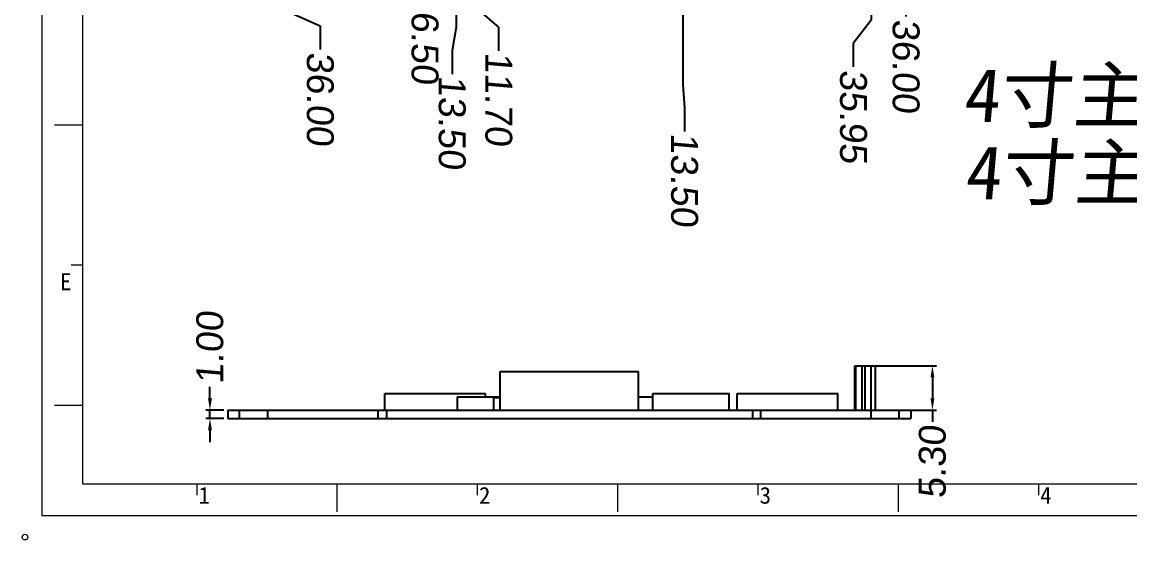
# Model space of a CAD drawing. Extents: x -144 to 4730, y -3845 to 502.
# Drawn here: x 1205.1 to 1337.1, y -3298.6 to -3236.8 of the extents above; entities that cross this region are included whole.
import ezdxf

# ---------------------------------------------------------------- set-up
doc = ezdxf.new("R2010")
doc.units = 0
doc.header["$LTSCALE"] = 15
doc.header["$MEASUREMENT"] = 0
doc.layers.get('0').update_dxf_attribs({"linetype": 'CONTINUOUS'})
doc.layers.get('Defpoints').update_dxf_attribs({"linetype": 'CONTINUOUS'})
doc.layers.add('03___PRT_ALL_CURVES', color=7, linetype='CONTINUOUS')
doc.layers.add('轮廊线', color=7, linetype='CONTINUOUS', lineweight=13)
doc.styles.get("Standard").update_dxf_attribs({"font": 'txt', "width": 0.8})
doc.styles.add('标准', font='arial.ttf', dxfattribs={"oblique": 5})
doc.dimstyles.new('MSTD', dxfattribs={"dimtxt": 3.2, "dimasz": 1.4, "dimexe": 0.5, "dimexo": 0.5, "dimgap": 0.5, "dimtad": 0, "dimzin": 1, "dimdsep": 46, "dimtxsty": '标准', "dimcen": 0, "dimclrd": 5, "dimclre": 5, "dimclrt": 3, "dimadec": 1, "dimazin": 2, "dimtfac": 0.5, "dimtmove": 0, "dimatfit": 3, "dimfxl": 0, "dimlwd": -1, "dimarcsym": 0})

# ---------------------------------------------------------------- blocks, each defined once
blk = doc.blocks.new('A4h')
at = {"layer": '轮廊线', "color": 7, "lineweight": 13}
for p, q in [((-257.52, 175.72), (-257.52, 0)), ((-252.81, 172.01), (-252.81, 3.71)), ((-252.81, 45.32), (-256.06, 45.32)), ((-252.81, 29.06), (-254.11, 29.06)), ((-252.81, 12.8), (-256.06, 12.8)), ((-252.81, 3.71), (-4.81, 3.71)), ((-239.57, 3.71), (-239.57, 2.41)), ((-223.31, 3.71), (-223.31, 0.45)), ((-207.06, 3.71), (-207.06, 2.41)), ((-190.8, 3.71), (-190.8, 0.45)), ((-174.54, 3.71), (-174.54, 2.41)), ((-158.28, 3.71), (-158.28, 0.45)), ((-142.03, 3.71), (-142.03, 2.41)), ((0, 0), (-257.52, 0))]:
    blk.add_line(p, q, dxfattribs=at)
blk.add_circle((-259.47, -2.47), 0.325, dxfattribs=at)
at = {"layer": '轮廊线', "color": 7}
for s, height, p in [('E', 1.98, (-255.41, 26.16)), ('1', 1.95, (-239.36, 1.4)), ('2', 1.95, (-206.85, 1.4)), ('3', 1.95, (-174.33, 1.4)), ('4', 1.95, (-141.82, 1.4))]:
    blk.add_text(s, height=height, dxfattribs=at).set_placement(p)
blk = doc.blocks.new('*D85')
at = {"color": 5, "lineweight": -2}
for p, q in [((1306.01, -3277.81), (1314.05, -3277.81)), ((1306.01, -3283.11), (1314.05, -3283.11))]:
    blk.add_line(p, q, dxfattribs=at)
at = {"color": 5}
for p, q in [((1313.55, -3279.21), (1313.55, -3281.71)), ((1313.55, -3283.11), (1313.55, -3284.51))]:
    blk.add_line(p, q, dxfattribs=at)
for points in [[(1313.32, -3279.21), (1313.78, -3279.21), (1313.55, -3277.81)], [(1313.32, -3281.71), (1313.78, -3281.71), (1313.55, -3283.11)]]:
    blk.add_solid(points, dxfattribs=at)
at = {"layer": 'Defpoints', "color": 0}
for p in [(1305.51, -3277.81), (1305.51, -3283.11), (1313.55, -3283.11)]:
    blk.add_point(p, dxfattribs=at)
at = {"color": 3, "insert": (1313.55, -3289.31), "char_height": 3.2, "attachment_point": 5, "rotation": 90, "style": '标准'}
blk.add_mtext('5.30', dxfattribs=at)
blk = doc.blocks.new('*D86')
at = {"color": 5}
for p, q in [((1227.45, -3281.71), (1227.45, -3280.31)), ((1227.45, -3284.11), (1227.45, -3283.11)), ((1227.45, -3285.51), (1227.45, -3286.91))]:
    blk.add_line(p, q, dxfattribs=at)
at = {"color": 5, "lineweight": -2}
for p, q in [((1229.09, -3283.11), (1226.95, -3283.11)), ((1229.09, -3284.11), (1226.95, -3284.11))]:
    blk.add_line(p, q, dxfattribs=at)
at = {"color": 5}
for points in [[(1227.22, -3281.71), (1227.69, -3281.71), (1227.45, -3283.11)], [(1227.22, -3285.51), (1227.69, -3285.51), (1227.45, -3284.11)]]:
    blk.add_solid(points, dxfattribs=at)
at = {"layer": 'Defpoints', "color": 0}
for p in [(1227.45, -3283.11), (1229.59, -3283.11), (1229.59, -3284.11)]:
    blk.add_point(p, dxfattribs=at)
at = {"color": 3, "insert": (1227.45, -3275.67), "char_height": 3.2, "attachment_point": 5, "rotation": 90, "style": '标准'}
blk.add_mtext('1.00', dxfattribs=at)
blk = doc.blocks.new('*D734')
at = {"color": 5, "lineweight": -2}
for p, q in [((1306.29, -3226.29), (1306.29, -3230.55)), ((1306.29, -3230.55), (1310.39, -3233.35)), ((1310.39, -3233.35), (1310.39, -3236.15))]:
    blk.add_line(p, q, dxfattribs=at)
at = {"layer": 'Defpoints', "color": 0, "lineweight": -3}
for p in [(1270.29, -3192.76), (1306.29, -3225.79), (1310.39, -3236.15)]:
    blk.add_point(p, dxfattribs=at)
at = {"color": 3, "lineweight": -2, "insert": (1310.39, -3242.04), "char_height": 3.2, "attachment_point": 5, "rotation": 270, "style": '标准'}
blk.add_mtext('36.00', dxfattribs=at)
blk = doc.blocks.new('*D736')
at = {"color": 5, "lineweight": -2}
for p, q in [((1306.24, -3234.29), (1306.24, -3236.59)), ((1306.24, -3236.59), (1304.12, -3239.36)), ((1304.12, -3239.36), (1304.12, -3242.16))]:
    blk.add_line(p, q, dxfattribs=at)
at = {"layer": 'Defpoints', "color": 0, "lineweight": -3}
for p in [(1270.29, -3192.76), (1306.24, -3233.79), (1304.12, -3242.16)]:
    blk.add_point(p, dxfattribs=at)
at = {"color": 3, "lineweight": -2, "insert": (1304.12, -3248.07), "char_height": 3.2, "attachment_point": 5, "rotation": 270, "style": '标准'}
blk.add_mtext('35.95', dxfattribs=at)
blk = doc.blocks.new('*D738')
at = {"color": 5, "lineweight": -2}
for p, q in [((1258.59, -3214.95), (1258.59, -3234.64)), ((1258.59, -3234.64), (1261.85, -3237.44)), ((1261.85, -3237.44), (1261.85, -3240.24))]:
    blk.add_line(p, q, dxfattribs=at)
at = {"layer": 'Defpoints', "color": 0, "lineweight": -3}
for p in [(1270.29, -3192.76), (1258.59, -3214.45), (1261.85, -3240.24)]:
    blk.add_point(p, dxfattribs=at)
at = {"color": 3, "lineweight": -2, "insert": (1261.85, -3245.98), "char_height": 3.2, "attachment_point": 5, "rotation": 270, "style": '标准'}
blk.add_mtext('11.70', dxfattribs=at)
blk = doc.blocks.new('*D739')
at = {"color": 5, "lineweight": -2}
for p, q in [((1256.79, -3221.29), (1256.79, -3237.42)), ((1256.79, -3237.42), (1256.3, -3240.22)), ((1256.3, -3240.22), (1256.3, -3243.02))]:
    blk.add_line(p, q, dxfattribs=at)
at = {"layer": 'Defpoints', "color": 0, "lineweight": -3}
for p in [(1270.29, -3192.76), (1256.79, -3220.79), (1256.3, -3243.02)]:
    blk.add_point(p, dxfattribs=at)
at = {"color": 3, "lineweight": -2, "insert": (1256.3, -3248.76), "char_height": 3.2, "attachment_point": 5, "rotation": 270, "style": '标准'}
blk.add_mtext('13.50', dxfattribs=at)
blk = doc.blocks.new('*D740')
at = {"color": 5, "lineweight": -2}
for p, q in [((1283.79, -3221.29), (1283.79, -3244.28)), ((1283.79, -3244.28), (1283.99, -3247.08)), ((1283.99, -3247.08), (1283.99, -3249.88))]:
    blk.add_line(p, q, dxfattribs=at)
at = {"layer": 'Defpoints', "color": 0, "lineweight": -3}
for p in [(1270.29, -3192.76), (1283.79, -3220.79), (1283.99, -3249.88)]:
    blk.add_point(p, dxfattribs=at)
at = {"color": 3, "lineweight": -2, "insert": (1283.99, -3255.62), "char_height": 3.2, "attachment_point": 5, "rotation": 270, "style": '标准'}
blk.add_mtext('13.50', dxfattribs=at)
blk = doc.blocks.new('*D742')
at = {"color": 5, "lineweight": -2}
for p, q in [((1234.29, -3226.29), (1234.29, -3234.47)), ((1234.29, -3234.47), (1240.58, -3237.27)), ((1240.58, -3237.27), (1240.58, -3240.07))]:
    blk.add_line(p, q, dxfattribs=at)
at = {"layer": 'Defpoints', "color": 0, "lineweight": -3}
for p in [(1270.29, -3192.76), (1234.29, -3225.79), (1240.58, -3240.07)]:
    blk.add_point(p, dxfattribs=at)
at = {"color": 3, "lineweight": -2, "insert": (1240.58, -3245.96), "char_height": 3.2, "attachment_point": 5, "rotation": 270, "style": '标准'}
blk.add_mtext('36.00', dxfattribs=at)
blk = doc.blocks.new('*D744')
at = {"color": 5, "lineweight": -2}
for p, q in [((1242.41, -3227.29), (1253.56, -3227.29)), ((1248.29, -3233.79), (1253.56, -3233.79))]:
    blk.add_line(p, q, dxfattribs=at)
at = {"color": 5}
for p, q in [((1253.06, -3228.69), (1253.06, -3232.39)), ((1253.06, -3233.79), (1253.06, -3235.19))]:
    blk.add_line(p, q, dxfattribs=at)
for points in [[(1252.82, -3228.69), (1253.29, -3228.69), (1253.06, -3227.29)], [(1253.29, -3232.39), (1252.82, -3232.39), (1253.06, -3233.79)]]:
    blk.add_solid(points, dxfattribs=at)
at = {"layer": 'Defpoints', "color": 0, "lineweight": -3}
for p in [(1241.91, -3227.29), (1247.79, -3233.79), (1253.06, -3233.79)]:
    blk.add_point(p, dxfattribs=at)
at = {"color": 3, "lineweight": -2, "insert": (1253.06, -3239.85), "char_height": 3.2, "attachment_point": 5, "rotation": 270, "style": '标准'}
blk.add_mtext('6.50', dxfattribs=at)

msp = doc.modelspace()

# ---------------------------------------------------------------- linework, layer by layer
at = {"color": 7, "linetype": 'Continuous'}
for p, q in [((1262.039, -3283.112), (1262.039, -3278.512)), ((1262.039, -3278.512), (1278.539, -3278.512)), ((1278.539, -3283.112), (1278.539, -3278.512)), ((1304.289, -3277.812), (1306.739, -3277.812)), ((1304.289, -3283.112), (1304.289, -3277.812)), ((1304.436, -3283.112), (1304.436, -3277.812)), ((1305.143, -3277.812), (1305.143, -3283.112)), ((1305.496, -3277.812), (1305.496, -3283.112)), ((1306.239, -3284.112), (1306.239, -3277.812)), ((1306.739, -3277.812), (1306.739, -3283.112)), ((1248.289, -3283.112), (1248.289, -3281.112)), ((1248.289, -3281.112), (1260.289, -3281.112)), ((1256.939, -3283.112), (1256.939, -3281.512)), ((1256.939, -3281.512), (1262.039, -3281.512)), ((1260.289, -3281.512), (1260.289, -3281.112)), ((1261.289, -3283.112), (1261.289, -3281.612)), ((1261.289, -3281.612), (1262.039, -3281.612)), ((1278.539, -3281.512), (1280.239, -3281.512)), ((1280.239, -3281.112), (1289.339, -3281.112)), ((1280.239, -3283.112), (1280.239, -3281.112)), ((1289.339, -3283.112), (1289.339, -3281.112)), ((1290.289, -3281.112), (1302.289, -3281.112)), ((1290.289, -3283.112), (1290.289, -3281.112)), ((1302.289, -3283.112), (1302.289, -3281.112)), ((1229.589, -3283.112), (1229.589, -3284.112)), ((1229.589, -3283.112), (1310.989, -3283.112)), ((1229.589, -3284.112), (1310.989, -3284.112)), ((1230.989, -3284.112), (1230.989, -3283.112)), ((1234.339, -3284.112), (1234.339, -3283.112)), ((1247.489, -3284.112), (1247.489, -3283.112)), ((1248.489, -3283.112), (1248.489, -3284.112)), ((1292.089, -3283.112), (1292.089, -3284.112)), ((1293.089, -3284.112), (1293.089, -3283.112)), ((1309.589, -3284.112), (1309.589, -3283.112)), ((1310.989, -3283.112), (1310.989, -3284.112))]:
    msp.add_line(p, q, dxfattribs=at)
at = {"layer": '03___PRT_ALL_CURVES', "color": 4, "linetype": 'Continuous'}
for p, q in [((1230.039, -3283.112), (1230.554, -3283.112)), ((1310.024, -3283.112), (1310.539, -3283.112))]:
    msp.add_line(p, q, dxfattribs=at)

# ---------------------------------------------------------------- block references
at = {"layer": '轮廊线', "ltscale": 0.5, "xscale": 1.028342653346726, "yscale": 1.028342653345476, "zscale": 1.028342653344972}
msp.add_blockref('A4h', (1472.227, -3295.709), dxfattribs=at)

# ---------------------------------------------------------------- texts
at = {"char_height": 6.37424, "attachment_point": 1, "style": '标准'}
for s, insert in [('{\\fSimSun|b0|i0|c134|p2;4寸主板    20221108板框更新}', (1317.169, -3242.351)), ('{\\fSimSun|b0|i0|c134|p2;4寸主板    20221116缺口加大}', (1317.332, -3251.567))]:
    msp.add_mtext(s, dxfattribs=dict(at, insert=insert))

# ---------------------------------------------------------------- dimensions: what is measured, and where the dimension line sits
for feature_location, offset, origin, picture, middle in [((1234.28923396, -3225.788832058), (6.289259005, -14.27983045), (1270.28923396, -3192.763832058), '*D742', (1240.578492966, -3245.961295523)), ((1256.78923396, -3220.788832058), (-0.492349805, -22.230480559), (1270.28923396, -3192.763832058), '*D739', (1256.296884155, -3248.762423121)), ((1258.589, -3214.453), (3.265, -25.787), (1270.289, -3192.764), '*D738', (1261.854, -3245.984)), ((1306.28923396, -3225.788832058), (4.099424195, -10.363233057), (1270.28923396, -3192.763832058), '*D734', (1310.388658155, -3242.04469813)), ((1306.23923396, -3233.788832058), (-2.117051726, -8.367860012), (1270.28923396, -3192.763832058), '*D736', (1304.122182234, -3248.066787568)), ((1283.78923396, -3220.788832058), (0.205280229, -29.089768248), (1270.28923396, -3192.763832058), '*D740', (1283.994514189, -3255.62171081))]:
    dim = msp.add_ordinate_dim(feature_location=feature_location, offset=offset, dtype=0, origin=origin, dimstyle='MSTD')
    dim.commit()
    dim.dimension.update_dxf_attribs({"geometry": picture, "text_midpoint": middle})
for base, p1, p2, angle, picture, middle in [((1253.056, -3233.789), (1241.906, -3227.289), (1247.793, -3233.789), 270, '*D744', (1253.056, -3239.848)), ((1227.453, -3283.112), (1229.589, -3284.112), (1229.589, -3283.112), 90, '*D86', (1227.453, -3275.669)), ((1313.55, -3283.112), (1305.514, -3277.812), (1305.514, -3283.112), 90, '*D85', (1313.55, -3289.306))]:
    dim = msp.add_linear_dim(base=base, p1=p1, p2=p2, angle=angle, dimstyle='MSTD')
    dim.commit()
    dim.dimension.update_dxf_attribs({"geometry": picture, "text_midpoint": middle})

doc.saveas('drawing.dxf')
